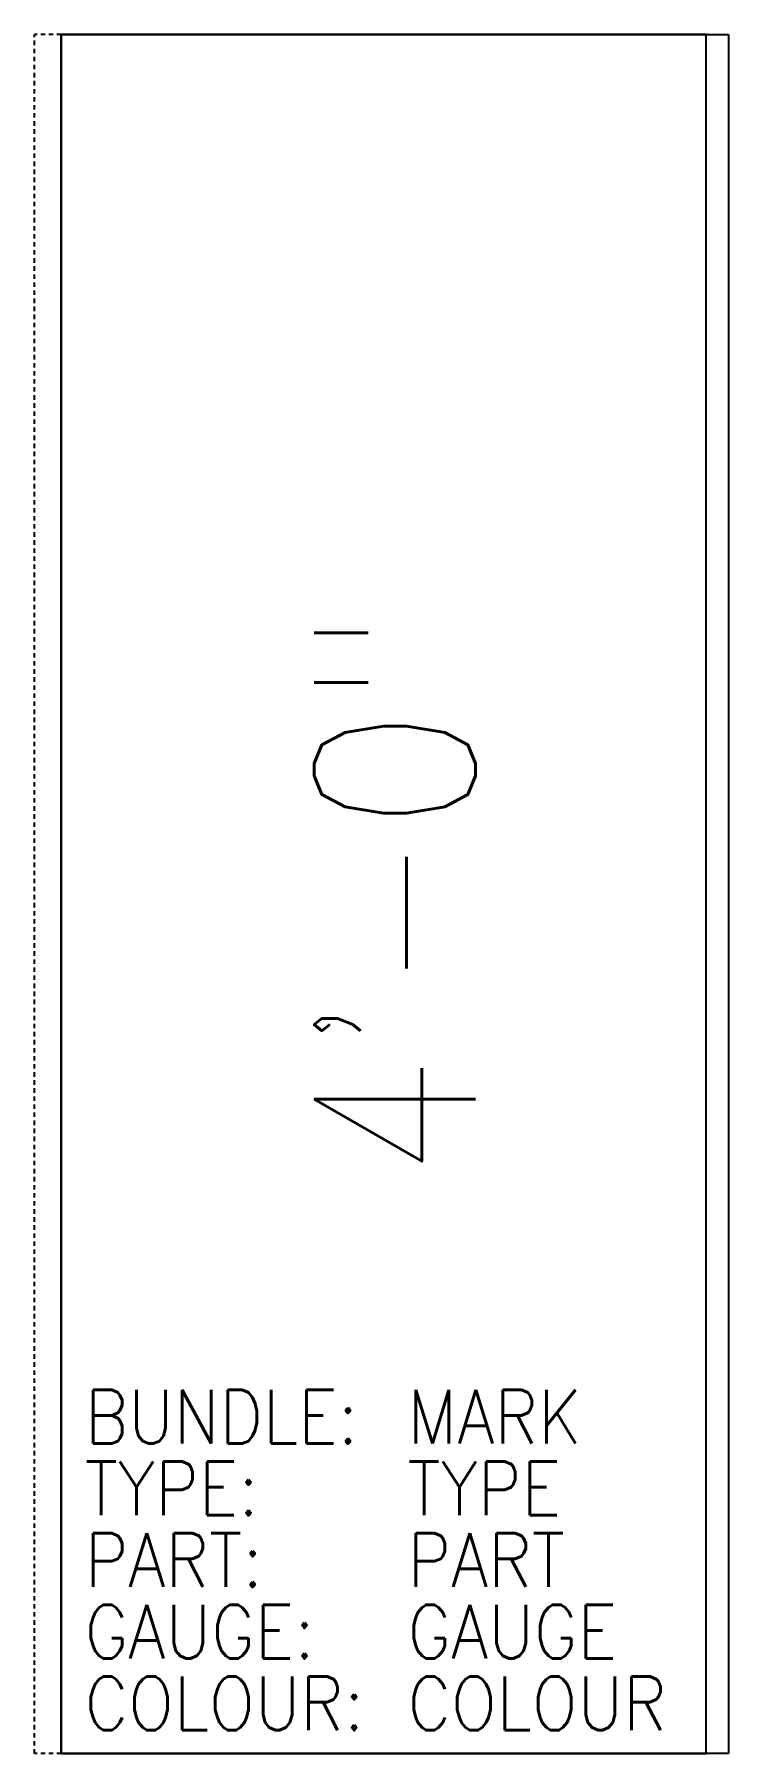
# Model space of a CAD drawing. Header units: inches. Extents: x -0.8 to 18.6, y 0 to 48.
import ezdxf

# ---------------------------------------------------------------- set-up
doc = ezdxf.new("R2010")
doc.units = ezdxf.units.IN
doc.header["$MEASUREMENT"] = 0
doc.linetypes.add('HIDDEN2', pattern=[0.1875, 0.125, -0.0625])
doc.layers.add('Panel', color=7, linetype='Continuous')
doc.layers.add('Panel-Dim', color=2, linetype='Continuous')
for name, color, linetype, plot in [('Panel-Colour', 7, 'Continuous', False), ('Panel-Edge', 250, 'HIDDEN2', False), ('Panel-Properties', 4, 'Continuous', False)]:
    doc.layers.add(name, color=color, linetype=linetype, plot=plot)
doc.styles.add('PanelT', font='simplex.shx', dxfattribs={"width": 0.9})
doc.dimstyles.new('Panel-Dim', dxfattribs={"dimscale": 48, "dimtxt": 0.09375, "dimasz": 0.09375, "dimexe": 0.09375, "dimexo": 0.09375, "dimgap": 0.046875, "dimtad": 0, "dimdec": 4, "dimzin": 3, "dimdsep": 46, "dimlunit": 4, "dimtxsty": 'PanelT', "dimcen": 0.09, "dimse1": 1, "dimse2": 1, "dimsd1": 1, "dimsd2": 1, "dimclrd": 1, "dimclre": 1, "dimclrt": 256, "dimadec": 0, "dimazin": 0, "dimtfac": 1, "dimtdec": 4, "dimtix": 1, "dimtmove": 2, "dimatfit": 3, "dimfxl": 1, "dimfrac": 1, "dimtolj": 1, "dimtzin": 0, "dimarcsym": 0})

# ---------------------------------------------------------------- blocks, each defined once
blk = doc.blocks.new('*D8')
at = {"layer": 'Defpoints', "color": 0, "transparency": 16777216}
for p in [(3.3125, 48), (9.3125, 48), (9.3125, 0)]:
    blk.add_point(p, dxfattribs=at)
at = {"layer": 'Panel-Dim', "transparency": 16777216, "insert": (9.3125, 24), "char_height": 4.5, "attachment_point": 5, "rotation": 90, "style": 'PanelT'}
blk.add_mtext('\\A1;4\'-0"', dxfattribs=at)

msp = doc.modelspace()

# ---------------------------------------------------------------- linework, layer by layer
at = {"layer": 'Panel', "linetype": 'Continuous'}
for p, q in [((0, 48), (18.625, 48)), ((0, 0), (0, 48)), ((18.625, 48), (18.625, 0)), ((18.625, 0), (0, 0))]:
    msp.add_line(p, q, dxfattribs=at)
at = {"layer": 'Panel-Colour', "color": 0}
msp.add_lwpolyline([(0, 0), (18, 0), (18, 48), (0, 48)], close=True, dxfattribs=at)
at = {"layer": 'Panel-Edge', "color": 250}
for p, q in [((-0.75, 0), (-0.75, 48)), ((0, 48), (-0.75, 48)), ((18, 0), (18, 48)), ((0, 0), (-0.75, 0))]:
    msp.add_line(p, q, dxfattribs=at)

# ---------------------------------------------------------------- texts
at = {"layer": 'Panel-Properties', "style": 'PanelT', "width": 0.9}
for s, p in [('BUNDLE:', (0.6546, 8.6546)), ('TYPE:', (0.6546, 6.6546)), ('PART:', (0.6546, 4.6546)), ('GAUGE:', (0.6546, 2.6546)), ('COLOUR:', (0.6546, 0.6546))]:
    msp.add_text(s, height=1.5, dxfattribs=at).set_placement(p)
for tag, p, s, flags in [('MARK', (9.66341, 8.6546), '', 8), ('TYPE', (9.66341, 6.6546), 'RTL-18', 10), ('PART', (9.66341, 4.6546), '', 8), ('GAUGE', (9.66341, 2.6546), '', 8), ('COLOUR', (9.66341, 0.6546), '', 8)]:
    msp.add_attdef(tag, p, s, height=1.5, dxfattribs=dict(at, flags=flags))

# ---------------------------------------------------------------- dimensions: what is measured, and where the dimension line sits
at = {"layer": 'Panel-Dim'}
dim = msp.add_linear_dim(base=(9.3125, 48), p1=(9.3125, 0), p2=(3.3125, 48), angle=90, dimstyle='Panel-Dim', dxfattribs=at)
dim.commit()
dim.dimension.update_dxf_attribs({"geometry": '*D8', "text_midpoint": (9.3125, 24)})

doc.saveas('drawing.dxf')
